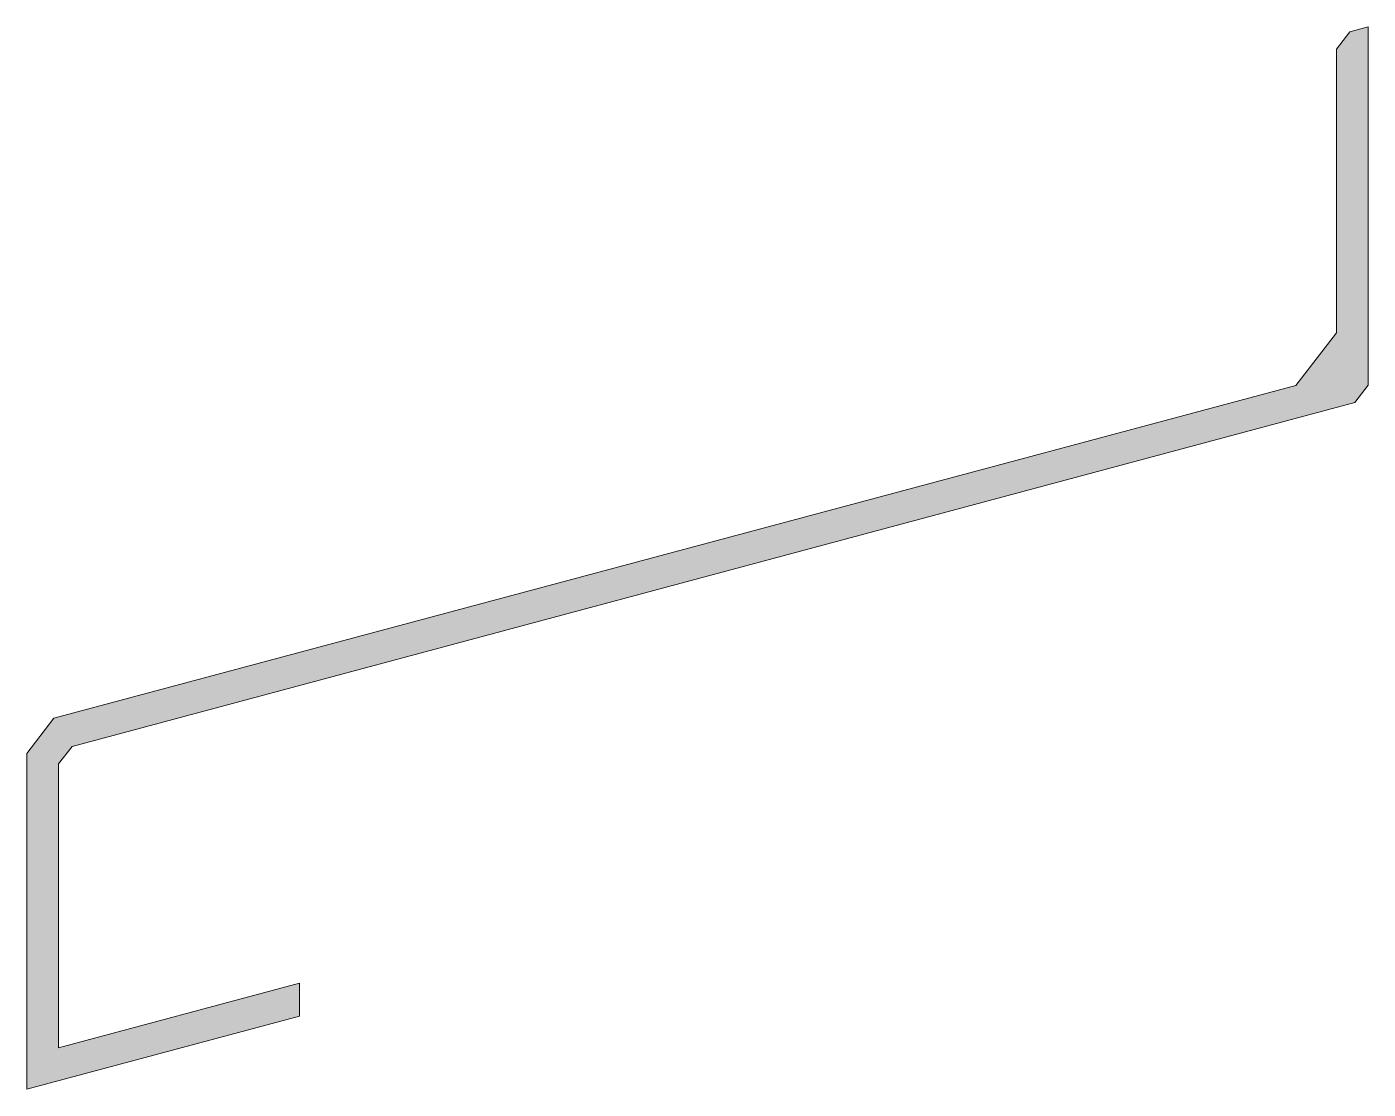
# Model space of a CAD drawing. Header units: metres. Extents: x 0.4 to 74.2, y -20 to 38.4.
import ezdxf

# ---------------------------------------------------------------- set-up
doc = ezdxf.new("R2010")
doc.units = ezdxf.units.M
doc.layers.add('A-DETL-GENF', color=92, linetype='Continuous', lineweight=18)

# ---------------------------------------------------------------- blocks, each defined once
blk = doc.blocks.new('41 roval toscaan - Type 1-4965961-00_0 Basismaterialen')
at = {"layer": 'A-DETL-GENF'}
blk.add_hatch(color=256, dxfattribs=at).paths.add_polyline_path([(0.413, -20.002), (15.413, -15.982), (15.413, -14.171), (2.163, -17.721), (2.163, -2.112), (2.905, -1.146), (73.467, 17.761), (74.208, 18.727), (74.208, 38.429), (73.2, 38.158), (72.458, 37.192), (72.458, 21.604), (70.236, 18.709), (1.896, 0.395), (0.413, -1.536)])
for p, q in [((74.208, 38.429), (73.2, 38.158)), ((74.208, 18.727), (74.208, 38.429)), ((73.2, 38.158), (72.458, 37.192)), ((72.458, 37.192), (72.458, 21.604)), ((72.458, 21.604), (70.236, 18.709)), ((70.236, 18.709), (1.896, 0.395)), ((73.467, 17.761), (74.208, 18.727)), ((2.905, -1.146), (73.467, 17.761)), ((1.896, 0.395), (0.413, -1.536)), ((2.163, -2.112), (2.905, -1.146)), ((0.413, -1.536), (0.413, -20.002)), ((2.163, -17.721), (2.163, -2.112)), ((15.413, -14.171), (2.163, -17.721)), ((15.413, -15.982), (15.413, -14.171)), ((0.413, -20.002), (15.413, -15.982))]:
    blk.add_line(p, q, dxfattribs=at)

msp = doc.modelspace()

# ---------------------------------------------------------------- block references
msp.add_blockref('41 roval toscaan - Type 1-4965961-00_0 Basismaterialen', (0, 0))

doc.saveas('drawing.dxf')
